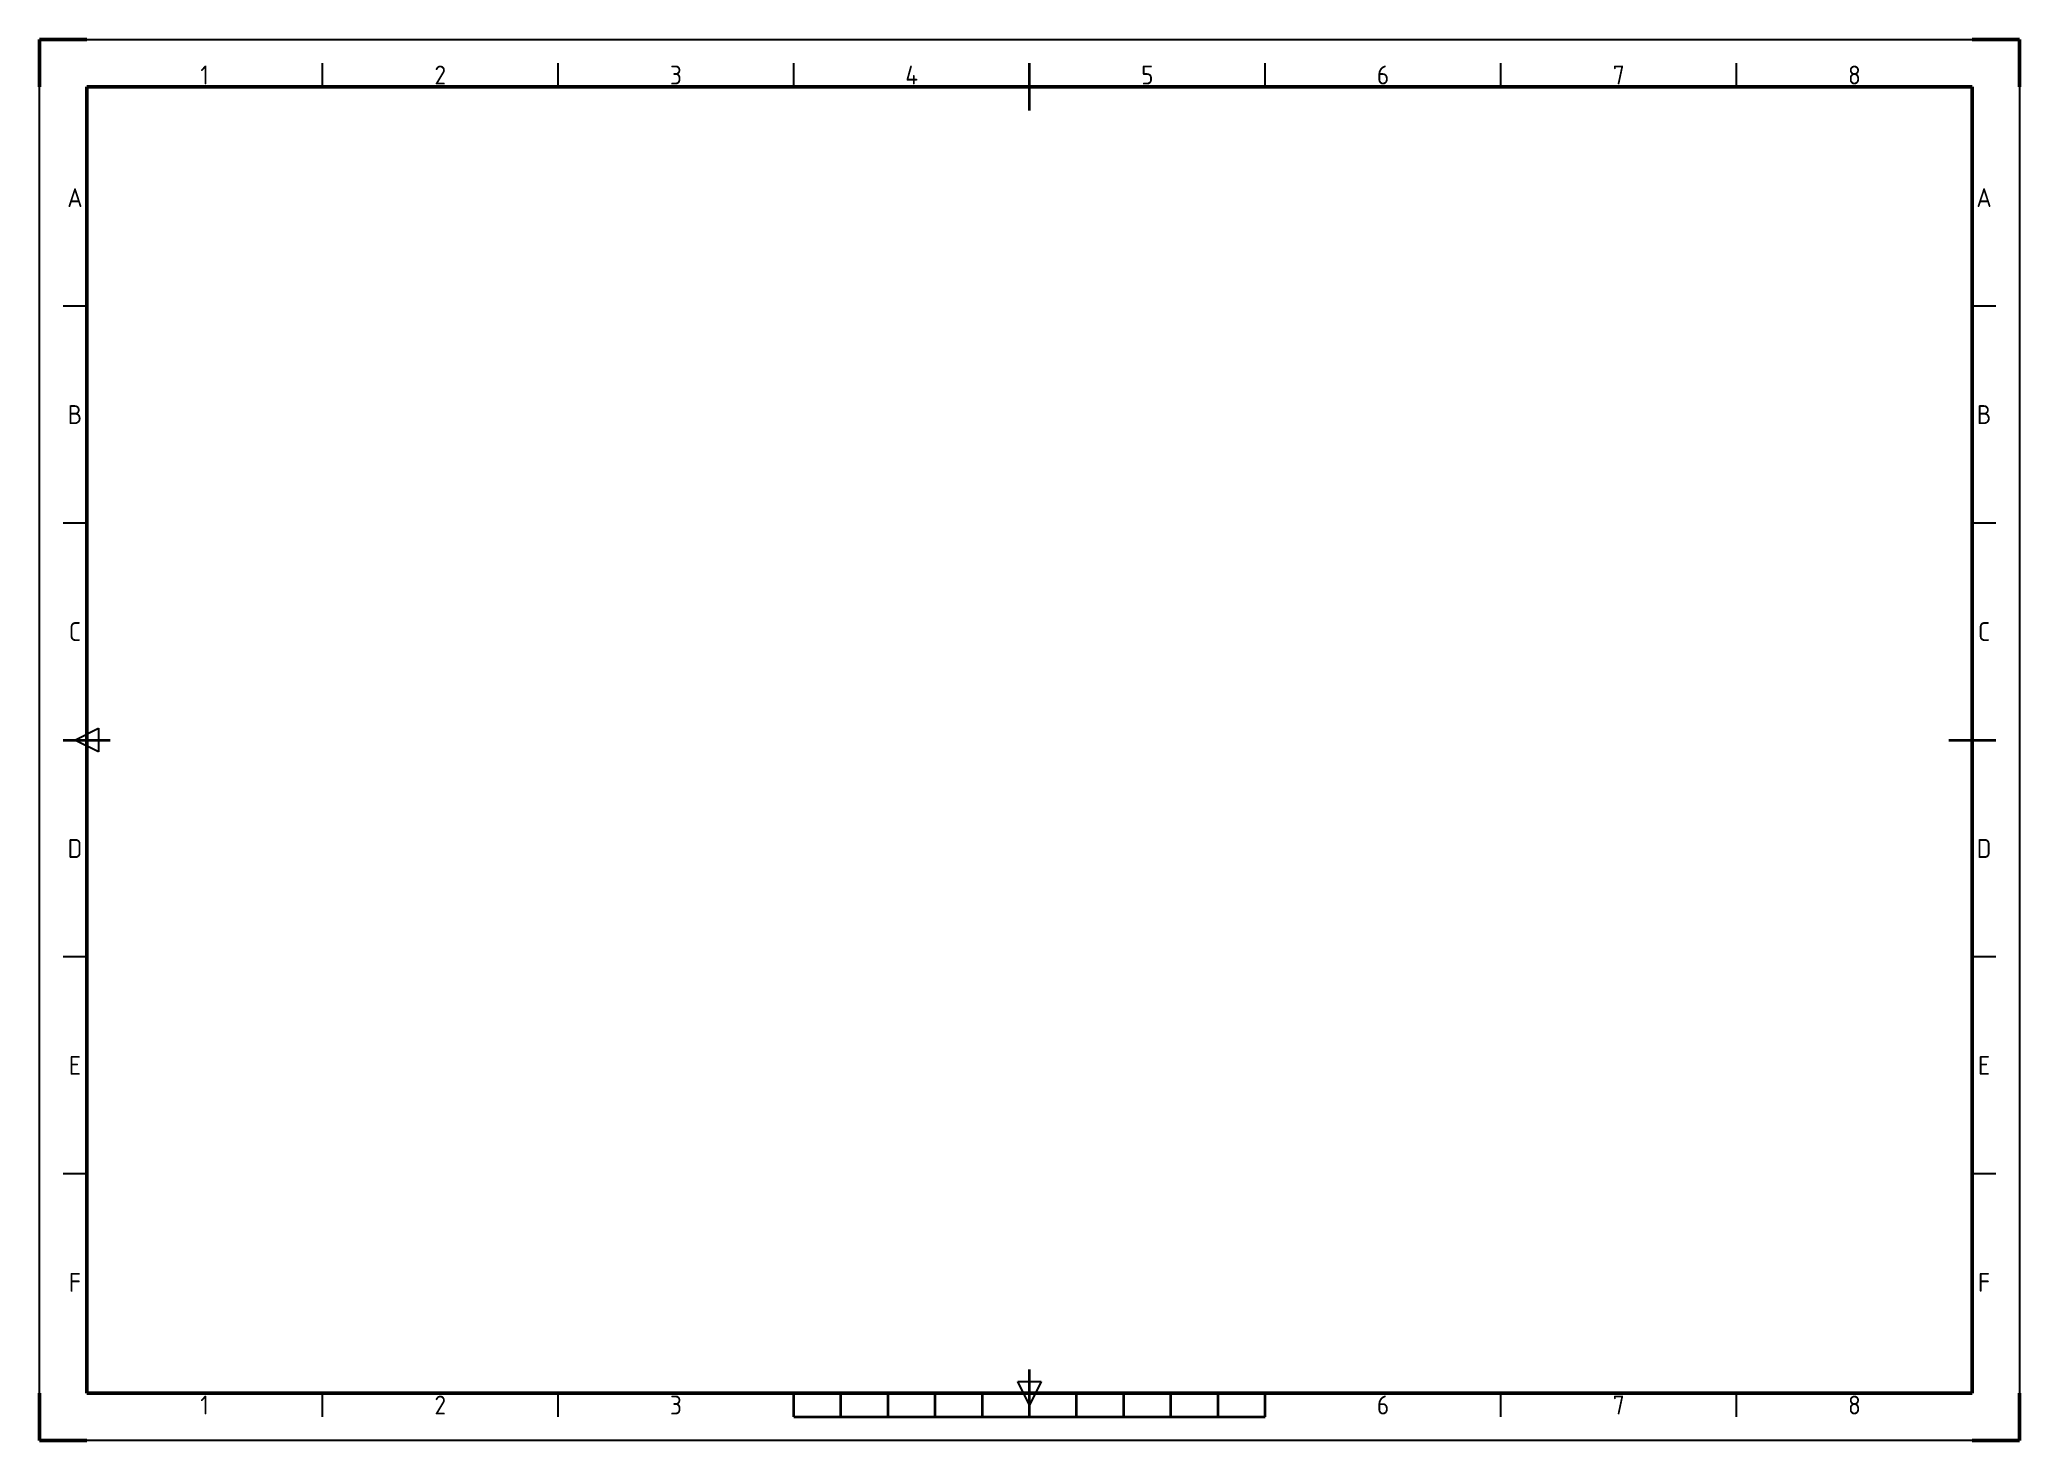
# Paper-space layout '200-50-WHEEL-CONNECTOR-30MM-01' of a CAD drawing. Header units: millimetres. Extents: x 0 to 420, y 0 to 297.
import ezdxf
from ezdxf.enums import TextEntityAlignment as Align

# ---------------------------------------------------------------- set-up
doc = ezdxf.new("R2010")
doc.units = ezdxf.units.MM
doc.linetypes.add('Durchgehend', pattern=[0])
doc.layers.get('0').update_dxf_attribs({"linetype": 'Durchgehend'})
doc.layers.add('AM_0', color=7, linetype='Durchgehend', lineweight=50)
doc.layers.add('AM_BOR', color=7, linetype='Durchgehend', lineweight=50)
doc.styles.add('ACISOTS', font='isocp.shx')

# ---------------------------------------------------------------- blocks, each defined once
blk = doc.blocks.new('ISO_A3')
for p, q in [((410, 287), (10, 287)), ((10, 287), (10, 10)), ((410, 10), (410, 287)), ((10, 10), (410, 10))]:
    blk.add_line(p, q)
at = {"layer": 'AM_BOR'}
for p, q in [((10, 297), (0, 297)), ((0, 297), (0, 287)), ((420, 297), (410, 297)), ((420, 287), (420, 297)), ((0, 0), (0, 10)), ((420, 0), (420, 10)), ((0, 0), (10, 0)), ((420, 0), (410, 0))]:
    blk.add_line(p, q, dxfattribs=at)
at = {"layer": 'AM_BOR', "color": 12, "lineweight": 25}
for p, q in [((0, 297), (420, 297)), ((0, 0), (0, 297)), ((420, 297), (420, 0)), ((60, 287), (60, 292)), ((110, 287), (110, 292)), ((160, 287), (160, 292)), ((260, 287), (260, 292)), ((310, 287), (310, 292)), ((360, 287), (360, 292)), ((10, 240.5), (5, 240.5)), ((415, 240.5), (410, 240.5)), ((10, 194.5), (5, 194.5)), ((415, 194.5), (410, 194.5)), ((7.5, 148.5), (12.5, 151)), ((12.5, 146), (7.5, 148.5)), ((12.5, 151), (12.5, 146)), ((10, 102.5), (5, 102.5)), ((415, 102.5), (410, 102.5)), ((10, 56.5), (5, 56.5)), ((415, 56.5), (410, 56.5)), ((60, 5), (60, 10)), ((110, 5), (110, 10)), ((210, 7.5), (207.5, 12.5)), ((207.5, 12.5), (212.5, 12.5)), ((212.5, 12.5), (210, 7.5)), ((310, 5), (310, 10)), ((360, 5), (360, 10)), ((420, 0), (0, 0))]:
    blk.add_line(p, q, dxfattribs=at)
at = {"layer": 'AM_BOR', "color": 140, "lineweight": 35}
for p, q in [((210, 282), (210, 292)), ((5, 148.5), (15, 148.5)), ((405, 148.5), (415, 148.5)), ((210, 5), (210, 15)), ((160, 5), (160, 10)), ((170, 5), (170, 10)), ((180, 5), (180, 10)), ((190, 5), (190, 10)), ((200, 5), (200, 10)), ((220, 5), (220, 10)), ((230, 5), (230, 10)), ((240, 5), (240, 10)), ((250, 5), (250, 10)), ((260, 5), (260, 10)), ((160, 5), (260, 5))]:
    blk.add_line(p, q, dxfattribs=at)
at = {"layer": 'AM_BOR', "color": 12, "lineweight": 25, "style": 'ACISOTS'}
for s, p in [('1', (35, 289.5)), ('2', (85, 289.5)), ('3', (135, 289.5)), ('4', (185, 289.5)), ('5', (235, 289.5)), ('6', (285, 289.5)), ('7', (335, 289.5)), ('8', (385, 289.5)), ('A', (7.5, 263.5)), ('A', (412.5, 263.5)), ('B', (7.5, 217.5)), ('B', (412.5, 217.5)), ('C', (7.5, 171.5)), ('C', (412.5, 171.5)), ('D', (7.5, 125.5)), ('D', (412.5, 125.5)), ('E', (7.5, 79.5)), ('E', (412.5, 79.5)), ('F', (7.5, 33.5)), ('F', (412.5, 33.5)), ('1', (35, 7.5)), ('2', (85, 7.5)), ('3', (135, 7.5)), ('6', (285, 7.5)), ('7', (335, 7.5)), ('8', (385, 7.5))]:
    blk.add_text(s, height=4, dxfattribs=at).set_placement(p, align=Align.MIDDLE)

psp = doc.layouts.new('200-50-WHEEL-CONNECTOR-30MM-01')

# ---------------------------------------------------------------- block references
at = {"layer": 'AM_0', "lineweight": 0}
psp.add_blockref('ISO_A3', (0, 0), dxfattribs=at)

doc.saveas('drawing.dxf')
